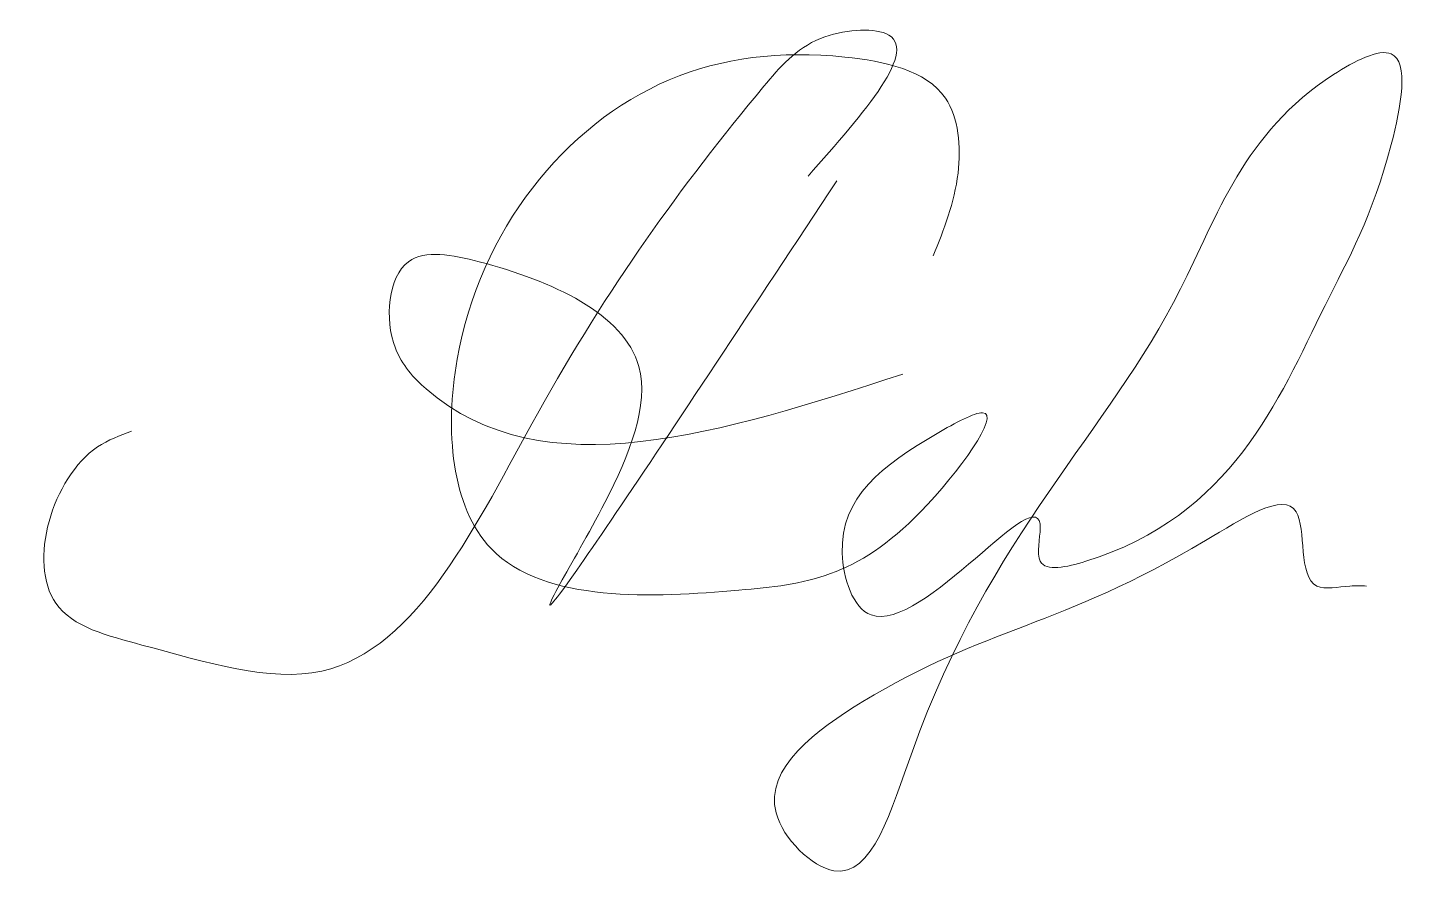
# Model space of a CAD drawing. Header units: inches. Extents: x 18.2 to 28.4, y 13.4 to 19.7.
import ezdxf

# ---------------------------------------------------------------- set-up
doc = ezdxf.new("R2010")
doc.units = ezdxf.units.IN
doc.header["$MEASUREMENT"] = 0
doc.layers.add('Sign', color=5, linetype='Continuous')

msp = doc.modelspace()

# ---------------------------------------------------------------- linework, layer by layer
at = {"layer": 'Sign', "lineweight": 5}
for points in [[(23.982, 18.626), (24.56, 19.684), (24.075, 19.648), (23.654, 19.293), (21.973, 16.861), (20.371, 14.951), (19.035, 15.144), (18.396, 15.454), (18.706, 16.615), (18.957, 16.731)], [(24.911, 18.033), (25.096, 18.649), (25.002, 19.205), (24.255, 19.51), (22.95, 19.34), (21.377, 17.267), (21.63, 15.858), (23.469, 15.551), (24.818, 16.133), (25.278, 16.869), (24.941, 16.715), (24.236, 15.827), (24.45, 15.367), (25.707, 16.011), (25.707, 15.766), (26.044, 15.766), (27.822, 17.665), (28.313, 18.86), (28.313, 19.534), (27.884, 19.38), (26.749, 17.788), (24.757, 14.357), (24.174, 13.468), (23.745, 13.897), (24.389, 14.724), (26.933, 15.919), (27.608, 16.133), (27.761, 15.582), (28.006, 15.582), (28.129, 15.582)], [(24.195, 18.59), (22.142, 15.601), (22.473, 16.203), (22.725, 17.213), (21.54, 17.99), (21.015, 17.99), (20.917, 17.349), (21.146, 17.046), (24.685, 17.155)]]:
    msp.add_spline(points, degree=3, dxfattribs=at)

doc.saveas('drawing.dxf')
